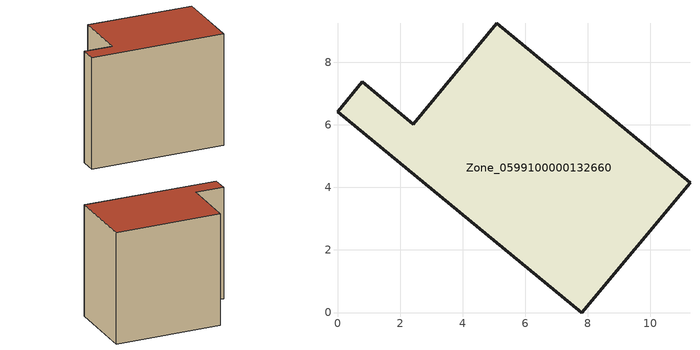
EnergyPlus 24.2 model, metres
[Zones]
Zone_0599100000132660
 floor ground (C_G): 7.81,0 0,6.42 0.79,7.38 2.42,6.02 5.1,9.24 11.27,4.15 z0
 wall outside (C_F): 2.42,6.02 0.79,7.38 0,6.42 7.81,0 11.27,4.15 5.1,9.24 2.42,6.02 z0:8.46
 roof outside (C_R): 11.27,4.15 5.1,9.24 2.42,6.02 0.79,7.38 0,6.42 7.81,0 z8.46
[BUILDING]
Pand.0599100000132660: North Axis=0; Terrain=City; Loads Convergence Tolerance Value=0.04; Temperature Convergence Tolerance Value=0.4; Solar Distribution=FullExterior; Maximum Number of Warmup Days=25; Minimum Number of Warmup Days=1
[Site:Location]
Rotterdam.The.Hague.AP_ZH_NLD Design_Conditions: Latitude=51.96; Longitude=4.45; Time Zone=1; Elevation=-4.5
[SITE:GROUNDTEMPERATURE:BUILDINGSURFACE]
18, 18, 18, 18, 18, 18, 18, 18, 18, 18, 18, 18
[MATERIAL] Thermal Absorptance=0.9; Solar Absorptance=0.7; Visible Absorptance=0.7
Name | Roughness | Thickness | Conductivity | Density | Specific Heat
G.TI.1946 | MediumSmooth | 0.15 | 1 | 540 | 1210
F.TI.1946 | Rough | 0.3 | 0.857143 | 1920 | 840
R.TI.1946 | MediumRough | 0.2 | 0.1 | 1500 | 1000
[CONSTRUCTION]
C_G: G.TI.1946
C_F: F.TI.1946
C_R: R.TI.1946
[ZONE]
Zone_0599100000132660: Type=1; Multiplier=1; Ceiling Height=Autocalculate; Volume=Autocalculate; Floor Area=autocalculate; Part of Total Floor Area=Yes
[ZONEINFILTRATION:DESIGNFLOWRATE]
Infil_Zone_0599100000132660: Zone or ZoneList or Space or SpaceList=Zone_0599100000132660; Schedule=AlwaysOn; Design Flow Rate Calculation Method=Flow/Area; Flow Rate per Floor Area=0.003; Constant Term Coefficient=1; Temperature Term Coefficient=0; Velocity Term Coefficient=0; Velocity Squared Term Coefficient=0
[HVACTEMPLATE:ZONE:IDEALLOADSAIRSYSTEM]
Zone_0599100000132660: Maximum Heating Supply Air Temperature=50; Minimum Cooling Supply Air Temperature=13; Maximum Heating Supply Air Humidity Ratio=0.0156; Minimum Cooling Supply Air Humidity Ratio=0.0077; Heating Limit=NoLimit; Cooling Limit=NoLimit; Dehumidification Control Type=ConstantSensibleHeatRatio; Cooling Sensible Heat Ratio=0.7; Dehumidification Setpoint=60; Humidification Control Type=None; Humidification Setpoint=30; Outdoor Air Method=None; Outdoor Air Flow Rate per Person=0.00944; Outdoor Air Flow Rate per Zone Floor Area=0; Outdoor Air Flow Rate per Zone=0; Demand Controlled Ventilation Type=None; Outdoor Air Economizer Type=NoEconomizer; Heat Recovery Type=None; Sensible Heat Recovery Effectiveness=0.7; Latent Heat Recovery Effectiveness=0.65
[ZONECONTROL:THERMOSTAT]
ThermostatControl_Zone_0599100000132660: Zone or ZoneList=Zone_0599100000132660; Control Type Schedule=DualSetpointControlType; Control 1=Thermostat_Zone_0599100000132660; Temperature Difference Between Cutout And Setpoint=0
[THERMOSTATSETPOINT:DUALSETPOINT]
Thermostat_Zone_0599100000132660: Heating Setpoint Temperature Schedule=HeatingSetpoint_Zone_0599100000132660; Cooling Setpoint Temperature Schedule=CoolingSetpoint_Zone_0599100000132660
[SCHEDULE:COMPACT]
HeatingSetpoint_Zone_0599100000132660: Through: 12/31, For: AllDays, Until: 24:00, 21
CoolingSetpoint_Zone_0599100000132660: Through: 12/31, For: AllDays, Until: 24:00, 24
DualSetpointControlType: Through: 12/31, For: AllDays, Until: 24:00, 4
AlwaysOn: Through: 12/31, For: AllDays, Until: 24:00, 1
